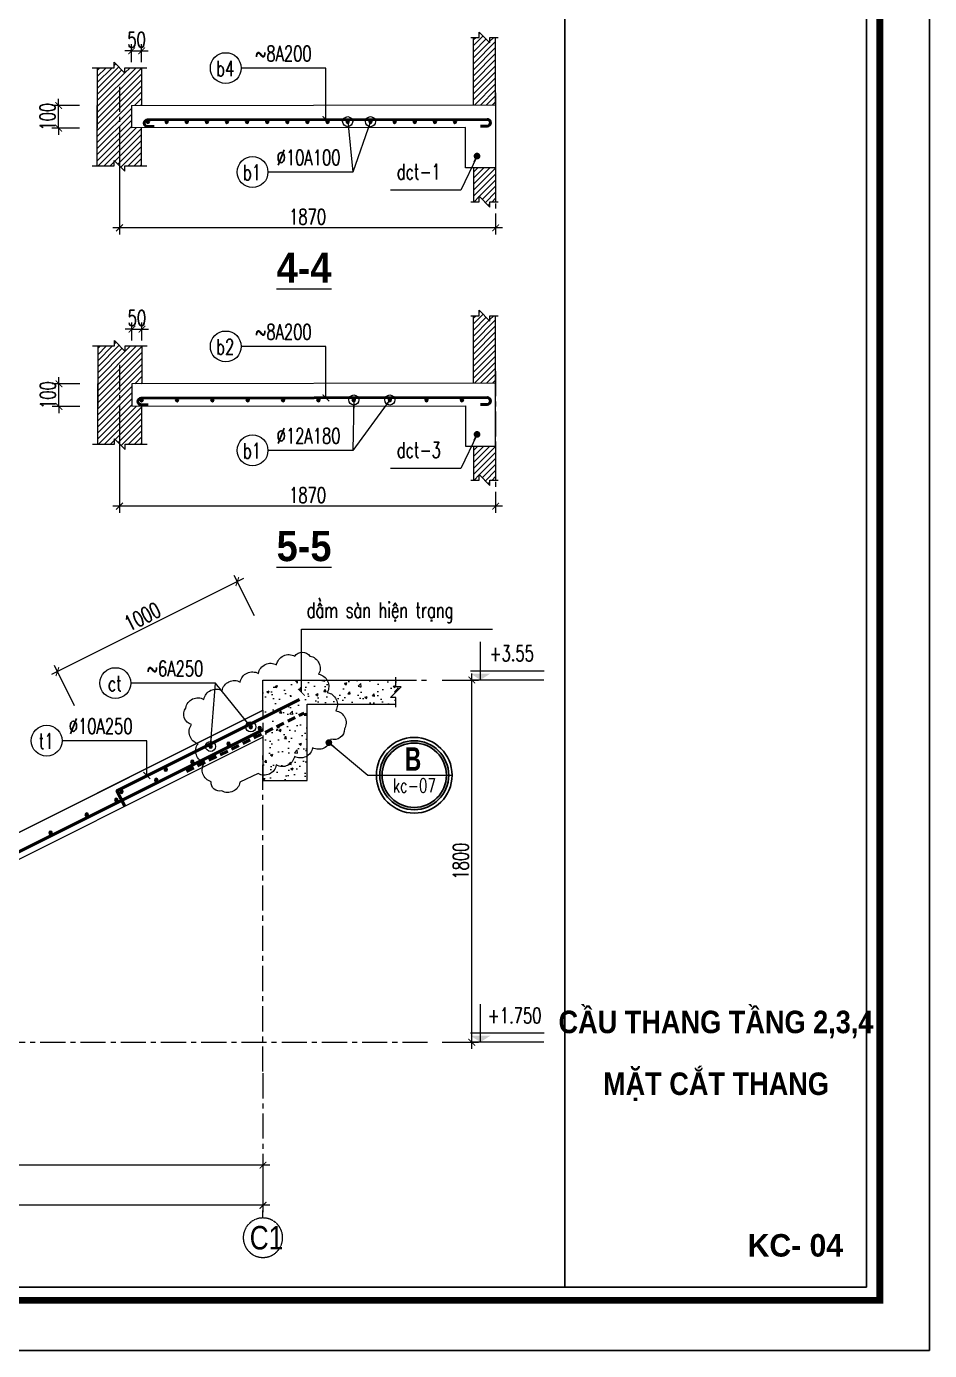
# Model space of a CAD drawing. Header units: millimetres. Extents: x 61738 to 439738, y 60858 to 151243.
# Drawn here: x 216271 to 229738, y 84100 to 103842 of the extents above; entities that cross this region are included whole.
import ezdxf
from ezdxf.enums import TextEntityAlignment as Align

# ---------------------------------------------------------------- set-up
doc = ezdxf.new("R2010")
doc.units = ezdxf.units.MM
doc.linetypes.add('CENTER', pattern=[2, 1.25, -0.25, 0.25, -0.25])
doc.linetypes.add('HIDDEN', pattern=[0.375, 0.25, -0.125])
for name, color, linetype, lineweight in [('1-THEP1', 1, 'Continuous', 50), ('10-TEXT', 4, 'Continuous', 15), ('2-THEP2', 6, 'Continuous', 50), ('3-THAY', 7, 'Continuous', 18), ('5-DUT', 2, 'HIDDEN', 15), ('6-TRUC', 8, 'CENTER', 9), ('7-HATCH', 8, 'Continuous', 13), ('8-DIM', 8, 'Continuous', 15), ('9-SO HIEU', 8, 'Continuous', 15), ('TEXT', 7, 'Continuous', 25)]:
    doc.layers.add(name, color=color, linetype=linetype, lineweight=lineweight)
for name, color, linetype in [('DIM', 3, 'Continuous'), ('Khungbo', 32, 'Continuous'), ('KICHTHUOC', 8, 'Continuous'), ('MANH', 8, 'Continuous'), ('TEXT-Ghi chu', 7, 'Continuous')]:
    doc.layers.add(name, color=color, linetype=linetype)
doc.styles.add('A3 - Text 2.3', font='Vnsimli.shx', dxfattribs={"width": 0.7, "height": 230})
doc.styles.add('A3 - Text 3.5', font='VnArialH.TTF', dxfattribs={"width": 0.8, "height": 350})
doc.styles.add('A3 - Text 4.5', font='VnArialH-Bold.TTF', dxfattribs={"width": 0.9, "height": 450})
doc.styles.add('A3-Text 2.3', font='vnsimli.shx', dxfattribs={"width": 0.7, "height": 230, "bigfont": 'vn.shx'})
doc.styles.add('FONT 2', font='UTM Neo Sans IntelBold.ttf')
doc.styles.add('S1', font='vnsimli.shx', dxfattribs={"width": 0.75})
doc.styles.add('T3', font='VnArialH-Bold.TTF', dxfattribs={"width": 0.9})
doc.dimstyles.new('A3-1-100x3', dxfattribs={"dimtxt": 230, "dimasz": 120, "dimexe": 100, "dimexo": 0, "dimgap": 50, "dimtad": 1, "dimdec": 0, "dimlfac": 0.333333, "dimdsep": 49, "dimtxsty": 'A3-Text 2.3', "dimblk": 'ARCHTICK', "dimcen": 10, "dimdle": 100, "dimclrd": 8, "dimclre": 8, "dimclrt": 2, "dimadec": 0, "dimazin": 2, "dimtfac": 1, "dimtdec": 0, "dimtix": 1, "dimtmove": 1, "dimatfit": 3, "dimldrblk": 'DOT', "dimfxl": 1, "dimtolj": 1, "dimtzin": 0, "dimlwd": -1, "dimlwe": -1, "dimarcsym": 0})
pattern_1 = [(45, (150, 3080), (-44.90128, 44.90128), [])]
pattern_2 = [(45, (150, -1070), (-44.90128, 44.90128), [])]

# ---------------------------------------------------------------- blocks, each defined once
blk = doc.blocks.new('CDS12')
at = {"layer": 'Defpoints'}
blk.add_lwpolyline([(91835, 363353), (49835, 363353), (49835, 393053), (91835, 393053)], close=True, dxfattribs=at)
at = {"layer": 'Khungbo', "color": 1, "const_width": 100}
blk.add_lwpolyline([(91094, 364100), (50996, 364100), (50996, 392312), (91094, 392312)], close=True, dxfattribs=at)
at = {"layer": 'Khungbo', "color": 1}
for points in [[(90894, 364300), (51196, 364300), (51196, 392112), (90894, 392112)], [(90894, 392112), (90894, 364300), (86394, 364300), (86394, 392112)]]:
    blk.add_lwpolyline(points, close=True, dxfattribs=at)
blk = doc.blocks.new('DK THEP')
at = {"layer": '7-HATCH'}
h = blk.add_hatch(color=1, dxfattribs=at)
edge = h.paths.add_edge_path()
edge.add_arc((0, 0), 36.1, 0, 360)
at = {"layer": '7-HATCH', "color": 0}
blk.add_circle((0, 0), 36.1, dxfattribs=at)
blk = doc.blocks.new('_ArchTick')
at = {"color": 0, "linetype": 'ByBlock', "const_width": 0.15}
blk.add_lwpolyline([(-0.5, -0.5), (0.5, 0.5)], dxfattribs=at)
blk = doc.blocks.new('*D715')
at = {"layer": '8-DIM', "color": 8, "linetype": 'ByBlock', "ltscale": 300, "transparency": 16777216}
blk.add_line((219505, 95610), (216642, 94178), dxfattribs=at)
at = {"layer": '8-DIM', "color": 8, "ltscale": 300, "transparency": 16777216}
for p, q in [((219670, 95056), (219370, 95654)), ((216986, 93714), (216687, 94313))]:
    blk.add_line(p, q, dxfattribs=at)
at = {"layer": 'Defpoints', "color": 0, "ltscale": 300, "transparency": 16777216}
for p in [(219670, 95056), (216732, 94223), (216986, 93714)]:
    blk.add_point(p, dxfattribs=at)
at = {"layer": '8-DIM', "color": 8, "ltscale": 300, "transparency": 16777216, "xscale": 100, "yscale": 100, "zscale": 100}
for p, rotation in [((219415, 95565), 26.56505117705504), ((216732, 94223), 206.565051177055)]:
    blk.add_blockref('_ArchTick', p, dxfattribs=dict(at, rotation=rotation))
at = {"layer": '8-DIM', "color": 2, "ltscale": 300, "transparency": 16777216, "insert": (218000, 95042), "char_height": 230, "attachment_point": 5, "rotation": 26.5651, "style": 'A3-Text 2.3'}
blk.add_mtext('\\A1;1000', dxfattribs=at)
blk = doc.blocks.new('Truc X')
at = {"layer": '6-TRUC', "color": 2}
blk.add_line((0, 0), (0, 150), dxfattribs=at)
blk.add_circle((0, -400), 400, dxfattribs=at)
at = {"layer": '6-TRUC', "color": 2, "style": 'A3 - Text 3.5', "width": 0.8}
blk.add_attdef('1', text='', height=500, dxfattribs=at).set_placement((-13, -400), align=Align.MIDDLE_CENTER)
blk = doc.blocks.new('*D717')
at = {"layer": '8-DIM', "color": 8, "ltscale": 300, "transparency": 16777216}
for p, q in [((209568, 87023), (209568, 86765)), ((219798, 87023), (219798, 86765))]:
    blk.add_line(p, q, dxfattribs=at)
at = {"layer": '8-DIM', "color": 8, "linetype": 'ByBlock', "ltscale": 300, "transparency": 16777216}
blk.add_line((219898, 86865), (209468, 86865), dxfattribs=at)
at = {"layer": 'Defpoints', "color": 0, "ltscale": 300, "transparency": 16777216}
for p in [(209568, 87023), (219798, 87023), (209568, 86865)]:
    blk.add_point(p, dxfattribs=at)
at = {"layer": '8-DIM', "color": 8, "ltscale": 300, "transparency": 16777216, "xscale": 100, "yscale": 100, "zscale": 100, "rotation": 180}
blk.add_blockref('_ArchTick', (209568, 86865), dxfattribs=at)
at = {"layer": '8-DIM', "color": 8, "ltscale": 300, "transparency": 16777216, "xscale": 100, "yscale": 100, "zscale": 100}
blk.add_blockref('_ArchTick', (219798, 86865), dxfattribs=at)
at = {"layer": '8-DIM', "color": 2, "ltscale": 300, "transparency": 16777216, "insert": (214683, 87030), "char_height": 230, "attachment_point": 5, "style": 'A3-Text 2.3'}
blk.add_mtext('\\A1;3410', dxfattribs=at)
blk = doc.blocks.new('*D719')
at = {"layer": '8-DIM', "color": 8, "ltscale": 300, "transparency": 16777216}
for p, q in [((202638, 87428), (202638, 86165)), ((219798, 87023), (219798, 86165))]:
    blk.add_line(p, q, dxfattribs=at)
at = {"layer": '8-DIM', "color": 8, "linetype": 'ByBlock', "ltscale": 300, "transparency": 16777216}
blk.add_line((219898, 86265), (202538, 86265), dxfattribs=at)
at = {"layer": 'Defpoints', "color": 0, "ltscale": 300, "transparency": 16777216}
for p in [(202638, 87428), (219798, 87023), (202638, 86265)]:
    blk.add_point(p, dxfattribs=at)
at = {"layer": '8-DIM', "color": 8, "ltscale": 300, "transparency": 16777216, "xscale": 100, "yscale": 100, "zscale": 100, "rotation": 180}
blk.add_blockref('_ArchTick', (202638, 86265), dxfattribs=at)
at = {"layer": '8-DIM', "color": 8, "ltscale": 300, "transparency": 16777216, "xscale": 100, "yscale": 100, "zscale": 100}
blk.add_blockref('_ArchTick', (219798, 86265), dxfattribs=at)
at = {"layer": '8-DIM', "color": 2, "ltscale": 300, "transparency": 16777216, "insert": (211218, 86430), "char_height": 230, "attachment_point": 5, "style": 'A3-Text 2.3'}
blk.add_mtext('\\A1;5720', dxfattribs=at)
blk = doc.blocks.new('*D720')
at = {"layer": '8-DIM', "color": 8, "linetype": 'ByBlock', "ltscale": 300, "transparency": 16777216}
blk.add_line((222912, 88597), (222912, 94197), dxfattribs=at)
at = {"layer": '8-DIM', "color": 8, "ltscale": 300, "transparency": 16777216}
for p, q in [((222472, 94097), (223012, 94097)), ((222472, 88697), (223012, 88697))]:
    blk.add_line(p, q, dxfattribs=at)
at = {"layer": 'Defpoints', "color": 0, "ltscale": 300, "transparency": 16777216}
for p in [(222472, 94097), (222912, 94097), (222472, 88697)]:
    blk.add_point(p, dxfattribs=at)
at = {"layer": '8-DIM', "color": 8, "ltscale": 300, "transparency": 16777216, "xscale": 100, "yscale": 100, "zscale": 100}
for p, rotation in [((222912, 94097), 90), ((222912, 88697), 270)]:
    blk.add_blockref('_ArchTick', p, dxfattribs=dict(at, rotation=rotation))
at = {"layer": '8-DIM', "color": 2, "ltscale": 300, "transparency": 16777216, "insert": (222747, 91397), "char_height": 230, "attachment_point": 5, "rotation": 90, "style": 'A3-Text 2.3'}
blk.add_mtext('\\A1;1800', dxfattribs=at)
blk = doc.blocks.new('*U61')
at = {"layer": '10-TEXT'}
for p, q in [((17615, 449767), (17615, 450310)), ((16706, 449893), (17756, 449893)), ((16710, 449766), (17757, 449766))]:
    blk.add_line(p, q, dxfattribs=at)
at = {"layer": '10-TEXT', "color": 1}
blk.add_solid([(17756, 449858), (17615, 449767), (17473, 449858)], dxfattribs=at)
blk = doc.blocks.new('_Dot')
at = {"color": 0, "linetype": 'ByBlock', "lineweight": -2}
blk.add_line((-0.5, 0), (-1, 0), dxfattribs=at)
at = {"color": 0, "linetype": 'ByBlock', "const_width": 0.5}
blk.add_lwpolyline([(-0.25, 0, 1), (0.25, 0, 1)], format="xyb", close=True, dxfattribs=at)
blk = doc.blocks.new('*D820')
at = {"layer": '8-DIM', "color": 8, "ltscale": 300, "transparency": 16777216}
for p, q in [((217658, 102058), (217658, 100740)), ((223268, 100998), (223268, 100740))]:
    blk.add_line(p, q, dxfattribs=at)
at = {"layer": '8-DIM', "color": 8, "linetype": 'ByBlock', "ltscale": 300, "transparency": 16777216}
blk.add_line((223368, 100840), (217558, 100840), dxfattribs=at)
at = {"layer": 'Defpoints', "color": 0, "ltscale": 300, "transparency": 16777216}
for p in [(217658, 102058), (223268, 100998), (217658, 100840)]:
    blk.add_point(p, dxfattribs=at)
at = {"layer": '8-DIM', "color": 8, "ltscale": 300, "transparency": 16777216, "xscale": 100, "yscale": 100, "zscale": 100, "rotation": 180}
blk.add_blockref('_ArchTick', (217658, 100840), dxfattribs=at)
at = {"layer": '8-DIM', "color": 8, "ltscale": 300, "transparency": 16777216, "xscale": 100, "yscale": 100, "zscale": 100}
blk.add_blockref('_ArchTick', (223268, 100840), dxfattribs=at)
at = {"layer": '8-DIM', "color": 2, "ltscale": 300, "transparency": 16777216, "insert": (220463, 101005), "char_height": 230, "attachment_point": 5, "style": 'A3-Text 2.3'}
blk.add_mtext('\\A1;1870', dxfattribs=at)
blk = doc.blocks.new('*D821')
at = {"layer": '8-DIM', "color": 8, "ltscale": 500, "transparency": 16777216}
for p, q in [((217060, 102664), (216650, 102664)), ((217060, 102328), (216650, 102328))]:
    blk.add_line(p, q, dxfattribs=at)
at = {"layer": '8-DIM', "color": 8, "linetype": 'ByBlock', "ltscale": 500, "transparency": 16777216}
for p, q in [((216750, 102664), (216750, 102764)), ((216750, 102328), (216750, 102664)), ((216750, 102328), (216750, 102228))]:
    blk.add_line(p, q, dxfattribs=at)
at = {"layer": 'Defpoints', "color": 0, "ltscale": 500, "transparency": 16777216}
for p in [(216750, 102664), (217060, 102664), (217060, 102328)]:
    blk.add_point(p, dxfattribs=at)
at = {"layer": '8-DIM', "color": 8, "ltscale": 500, "transparency": 16777216, "xscale": 100, "yscale": 100, "zscale": 100}
for p, rotation in [((216750, 102664), 270), ((216750, 102328), 90)]:
    blk.add_blockref('_ArchTick', p, dxfattribs=dict(at, rotation=rotation))
at = {"layer": '8-DIM', "color": 2, "ltscale": 500, "transparency": 16777216, "insert": (216585, 102496), "char_height": 230, "attachment_point": 5, "rotation": 90, "style": 'A3-Text 2.3'}
blk.add_mtext('\\A1;100', dxfattribs=at)
blk = doc.blocks.new('*D822')
at = {"layer": '8-DIM', "color": 8, "ltscale": 300, "transparency": 16777216}
for p, q in [((217658, 97908), (217658, 96590)), ((223268, 96848), (223268, 96590))]:
    blk.add_line(p, q, dxfattribs=at)
at = {"layer": '8-DIM', "color": 8, "linetype": 'ByBlock', "ltscale": 300, "transparency": 16777216}
blk.add_line((223368, 96690), (217558, 96690), dxfattribs=at)
at = {"layer": 'Defpoints', "color": 0, "ltscale": 300, "transparency": 16777216}
for p in [(217658, 97908), (223268, 96848), (217658, 96690)]:
    blk.add_point(p, dxfattribs=at)
at = {"layer": '8-DIM', "color": 8, "ltscale": 300, "transparency": 16777216, "xscale": 100, "yscale": 100, "zscale": 100, "rotation": 180}
blk.add_blockref('_ArchTick', (217658, 96690), dxfattribs=at)
at = {"layer": '8-DIM', "color": 8, "ltscale": 300, "transparency": 16777216, "xscale": 100, "yscale": 100, "zscale": 100}
blk.add_blockref('_ArchTick', (223268, 96690), dxfattribs=at)
at = {"layer": '8-DIM', "color": 2, "ltscale": 300, "transparency": 16777216, "insert": (220463, 96855), "char_height": 230, "attachment_point": 5, "style": 'A3-Text 2.3'}
blk.add_mtext('\\A1;1870', dxfattribs=at)
blk = doc.blocks.new('*D945')
at = {"layer": '8-DIM', "color": 8, "linetype": 'ByBlock', "ltscale": 500, "transparency": 16777216}
for p, q in [((217839, 103480), (217739, 103480)), ((217839, 103480), (217988, 103480)), ((217988, 103480), (218088, 103480))]:
    blk.add_line(p, q, dxfattribs=at)
at = {"layer": '8-DIM', "color": 8, "ltscale": 500, "transparency": 16777216}
for p, q in [((217839, 103310), (217839, 103580)), ((217988, 103310), (217988, 103580))]:
    blk.add_line(p, q, dxfattribs=at)
at = {"layer": 'Defpoints', "color": 0, "ltscale": 500, "transparency": 16777216}
for p in [(217988, 103480), (217839, 103310), (217988, 103310)]:
    blk.add_point(p, dxfattribs=at)
at = {"layer": '8-DIM', "color": 8, "ltscale": 500, "transparency": 16777216, "xscale": 100, "yscale": 100, "zscale": 100}
blk.add_blockref('_ArchTick', (217839, 103480), dxfattribs=at)
at = {"layer": '8-DIM', "color": 8, "ltscale": 500, "transparency": 16777216, "xscale": 100, "yscale": 100, "zscale": 100, "rotation": 180}
blk.add_blockref('_ArchTick', (217988, 103480), dxfattribs=at)
at = {"layer": '8-DIM', "color": 2, "ltscale": 500, "transparency": 16777216, "insert": (217913, 103645), "char_height": 230, "attachment_point": 5, "style": 'A3-Text 2.3'}
blk.add_mtext('\\A1;50', dxfattribs=at)
blk = doc.blocks.new('*D947')
at = {"layer": '8-DIM', "color": 8, "linetype": 'ByBlock', "ltscale": 500, "transparency": 16777216}
for p, q in [((216755, 98514), (216755, 98614)), ((216755, 98178), (216755, 98514)), ((216755, 98178), (216755, 98078))]:
    blk.add_line(p, q, dxfattribs=at)
at = {"layer": '8-DIM', "color": 8, "ltscale": 500, "transparency": 16777216}
for p, q in [((217065, 98514), (216655, 98514)), ((217065, 98178), (216655, 98178))]:
    blk.add_line(p, q, dxfattribs=at)
at = {"layer": 'Defpoints', "color": 0, "ltscale": 500, "transparency": 16777216}
for p in [(216755, 98514), (217065, 98514), (217065, 98178)]:
    blk.add_point(p, dxfattribs=at)
at = {"layer": '8-DIM', "color": 8, "ltscale": 500, "transparency": 16777216, "xscale": 100, "yscale": 100, "zscale": 100}
for p, rotation in [((216755, 98514), 270), ((216755, 98178), 90)]:
    blk.add_blockref('_ArchTick', p, dxfattribs=dict(at, rotation=rotation))
at = {"layer": '8-DIM', "color": 2, "ltscale": 500, "transparency": 16777216, "insert": (216590, 98346), "char_height": 230, "attachment_point": 5, "rotation": 90, "style": 'A3-Text 2.3'}
blk.add_mtext('\\A1;100', dxfattribs=at)
blk = doc.blocks.new('*D946')
at = {"layer": '8-DIM', "color": 8, "linetype": 'ByBlock', "ltscale": 500, "transparency": 16777216}
for p, q in [((217844, 99330), (217744, 99330)), ((217844, 99330), (217993, 99330)), ((217993, 99330), (218093, 99330))]:
    blk.add_line(p, q, dxfattribs=at)
at = {"layer": '8-DIM', "color": 8, "ltscale": 500, "transparency": 16777216}
for p, q in [((217844, 99160), (217844, 99430)), ((217993, 99160), (217993, 99430))]:
    blk.add_line(p, q, dxfattribs=at)
at = {"layer": 'Defpoints', "color": 0, "ltscale": 500, "transparency": 16777216}
for p in [(217993, 99330), (217844, 99160), (217993, 99160)]:
    blk.add_point(p, dxfattribs=at)
at = {"layer": '8-DIM', "color": 8, "ltscale": 500, "transparency": 16777216, "xscale": 100, "yscale": 100, "zscale": 100}
blk.add_blockref('_ArchTick', (217844, 99330), dxfattribs=at)
at = {"layer": '8-DIM', "color": 8, "ltscale": 500, "transparency": 16777216, "xscale": 100, "yscale": 100, "zscale": 100, "rotation": 180}
blk.add_blockref('_ArchTick', (217993, 99330), dxfattribs=at)
at = {"layer": '8-DIM', "color": 2, "ltscale": 500, "transparency": 16777216, "insert": (217918, 99495), "char_height": 230, "attachment_point": 5, "style": 'A3-Text 2.3'}
blk.add_mtext('\\A1;50', dxfattribs=at)

msp = doc.modelspace()

# ---------------------------------------------------------------- hatches: boundary and pattern name
at = {"layer": '7-HATCH', "ltscale": 400}
h = msp.add_hatch(dxfattribs=at)
h.set_pattern_fill('ANSI31', color=256, scale=20)
h.set_pattern_definition(pattern_1)
h.paths.add_polyline_path([(223267.5, 103680), (223182.5, 103680), (223182.5, 103600), (223022.5, 103760), (223022.5, 103680), (222937.5, 103680), (222937.5, 102671.3), (223267.5, 102671.8)])
h = msp.add_hatch(dxfattribs=at)
h.set_pattern_fill('ANSI31', color=256, scale=20)
h.paths.add_polyline_path([(217987.5, 102664.3), (217987.5, 103228.1), (217737.5, 103228.1), (217737.5, 103148.1), (217577.5, 103308.1), (217577.5, 103228.1), (217327.5, 103228.1), (217327.5, 102328.1), (217327.5, 101764.1), (217577.5, 101764.1), (217577.5, 101844.1), (217737.5, 101684.1), (217737.5, 101764.1), (217987.5, 101764.1), (217987.5, 102329.1), (217838.5, 102329), (217838.5, 102664.1)])
h = msp.add_hatch(dxfattribs=at)
h.set_pattern_fill('ANSI31', color=256, scale=20)
h.set_pattern_definition(pattern_1)
h.paths.add_polyline_path([(223267.5, 101735.8), (222937.5, 101735.8), (222937.5, 101230), (223022.5, 101230), (223022.5, 101310), (223182.5, 101150), (223182.5, 101230), (223267.5, 101230)])
h = msp.add_hatch(dxfattribs=at)
h.set_pattern_fill('ANSI31', color=256, scale=20)
h.set_pattern_definition(pattern_2)
h.paths.add_polyline_path([(223267.5, 99530), (223182.5, 99530), (223182.5, 99450), (223022.5, 99610), (223022.5, 99530), (222937.5, 99530), (222937.5, 98521.4), (223267.5, 98521.8)])
h = msp.add_hatch(dxfattribs=at)
h.set_pattern_fill('ANSI31', color=256, scale=20)
h.set_pattern_definition([(45, (5.375, -4149.99), (-44.90128, 44.90128), [])])
h.paths.add_polyline_path([(217992.9, 98514.3), (217992.9, 99078.1), (217742.9, 99078.1), (217742.9, 98998.1), (217582.9, 99158.1), (217582.9, 99078.1), (217332.9, 99078.1), (217332.9, 98178.1), (217332.9, 97614.1), (217582.9, 97614.1), (217582.9, 97694.1), (217742.9, 97534.1), (217742.9, 97614.1), (217992.9, 97614.1), (217992.9, 98179.2), (217843.9, 98179), (217843.9, 98514.1)])
h = msp.add_hatch(dxfattribs=at)
h.set_pattern_fill('ANSI31', color=256, scale=20)
h.set_pattern_definition(pattern_2)
h.paths.add_polyline_path([(223267.5, 97585.8), (222937.5, 97585.8), (222937.5, 97080), (223022.5, 97080), (223022.5, 97160), (223182.5, 97000), (223182.5, 97080), (223267.5, 97080)])
at = {"layer": '7-HATCH', "ltscale": 500}
h = msp.add_hatch(dxfattribs=at)
h.set_pattern_fill('AR-CONC', color=256, scale=2)
h.set_pattern_definition([(50, (-116968.48, 35495.92), (364.36934, -31.87817), [38.1, -419.1]), (355, (-116968.5, 35495.92), (-70.48684, 382.1137), [30.48, -335.28117]), (100.45144, (-116938.12, 35493.27), (293.8825, 350.2355), [32.38, -356.1805]), (46.1842, (-116968.5, 35597.52), (542.1581, -84.08466), [57.15, -628.65]), (96.63556, (-116923.3, 35590.5), (474.8083, 494.85225), [48.57005, -534.2712]), (351.18415, (-116968.5, 35597.5), (474.8083, 494.85225), [45.7199, -502.9195]), (21, (-116917.68, 35572.12), (303.22878, -204.5304), [38.1, -419.1]), (326, (-116917.7, 35572.12), (123.60406, 368.37593), [30.48, -335.28]), (71.45144, (-116892.4, 35555.08), (426.83284, 163.84554), [32.38, -356.17988]), (37.5, (-116968.48, 35495.92), (6.177207, 169.11008), [0, -331.216, 0, -340.36, 0, -336.55]), (7.5, (-116968.48, 35495.92), (133.639325, 200.36115), [0, -194.056, 0, -323.596, 0, -128.27]), (327.5, (-117081.77, 35495.92), (271.18119, -11.45749), [0, -127, 0, -396.24, 0, -525.78]), (317.5, (-117132.57, 35495.92), (296.25836, 50.85298), [0, -165.1, 0, -263.144, 0, -373.38])])
h.paths.add_polyline_path([(219795.1, 94097.2), (219795.1, 93646), (219795.1, 92597.2), (220455.1, 92597.2), (220455.1, 93737.2), (221780.6, 93737.2), (221780.6, 93837.2), (221700.6, 93837.2), (221860.6, 93997.2), (221780.6, 93997.2), (221780.6, 94097.2)])
at = {"layer": '7-HATCH'}
h = msp.add_hatch(color=256, dxfattribs=at)
edge = h.paths.add_edge_path(flags=17)
edge.add_arc((222053.1, 92677.6), 479.5, 0, 360)
edge = h.paths.add_edge_path()
edge.add_arc((222053.1, 92677.6), 514.7, 0, 360)

# ---------------------------------------------------------------- linework, layer by layer
at = {"layer": '1-THEP1', "ltscale": 500}
msp.add_line((219795.1, 93355.4), (209538.8, 88227.2), dxfattribs=at)
at = {"layer": '1-THEP1', "ltscale": 300}
for points in [[(218176, 102349.9), (218076, 102349.6, -1), (218075.7, 102449.6), (223140, 102457.8, -1), (223140.3, 102357.8), (223040.3, 102357.4)], [(218083.5, 98199.9), (217983.5, 98199.6, -1), (217983.2, 98299.6), (223140, 98307.8, -1), (223140.3, 98207.8), (223040.3, 98207.4)]]:
    msp.add_lwpolyline(points, format="xyb", dxfattribs=at)
at = {"layer": '1-THEP1', "linetype": 'HIDDEN', "ltscale": 500}
msp.add_lwpolyline([(218655.6, 92733.3), (220411, 93605.3)], dxfattribs=at)
at = {"layer": '2-THEP2', "ltscale": 300}
msp.add_lwpolyline([(220344.2, 93807), (217620.1, 92446.7), (217736.4, 92214.2)], dxfattribs=at)
at = {"layer": '3-THAY', "ltscale": 500}
for p, q in [((217327.5, 103228.1), (217327.5, 102328.1)), ((217327.5, 101764.1), (217327.5, 102664.1)), ((217332.9, 99078.1), (217332.9, 98178.1)), ((217332.9, 97614.1), (217332.9, 98514.1)), ((209897.5, 88697.2), (219782.3, 93639.6))]:
    msp.add_line(p, q, dxfattribs=at)
at = {"layer": '3-THAY', "ltscale": 400}
for points in [[(222937.5, 102671.8), (222937.5, 103680)], [(223267.5, 102671.8), (223267.5, 103680)], [(217987.5, 103228.1), (217987.5, 102664.1)], [(217838.5, 102664.1), (223267.5, 102671.8), (223267.5, 102335.8), (223267.5, 101735.8), (222817.5, 101735.8), (222816.7, 102335.2), (217838.5, 102329)], [(217838.5, 102665), (217838.5, 102329)], [(217987.5, 101764.1), (217987.5, 102328.1)], [(222937.5, 101735.8), (222937.5, 101230)], [(223267.5, 101735.8), (223267.5, 101230)], [(222937.5, 98521.8), (222937.5, 99530)], [(223267.5, 98521.8), (223267.5, 99530)], [(217992.9, 99078.1), (217992.9, 98514.1)], [(217843.9, 98515), (217843.9, 98178.8), (222816.7, 98185.2), (222817.5, 97585.8), (223267.5, 97585.8), (223267.5, 98185.8), (223267.5, 98521.8), (217843.9, 98514.8)], [(217992.9, 97614.1), (217992.9, 98178.1)], [(222937.5, 97585.8), (222937.5, 97080)], [(223267.5, 97585.8), (223267.5, 97080)]]:
    msp.add_lwpolyline(points, dxfattribs=at)
at = {"layer": '3-THAY', "ltscale": 300}
for points in [[(209897.5, 88697.2), (219795.1, 93646), (219795.1, 94097.2), (221780.6, 94097.2)], [(202967.5, 87797.2), (202967.5, 88361.2), (209237.5, 88361.2), (209237.5, 87797.2), (209897.5, 87797.2), (209897.5, 88294.7), (219795.1, 93243.5), (219795.1, 92597.2), (220455.1, 92597.2), (220455.1, 93737.2), (221780.6, 93737.2)]]:
    msp.add_lwpolyline(points, dxfattribs=at)
at = {"layer": '5-DUT', "ltscale": 500}
msp.add_lwpolyline([(219795.1, 93646), (219795.1, 93243.5)], dxfattribs=at)
at = {"layer": '6-TRUC', "ltscale": 300}
for points in [[(217657.5, 102944.9), (217657.5, 101459.5)], [(223267.5, 102853), (223267.5, 100821.3)], [(217657.5, 98794.9), (217657.5, 97309.5)], [(223267.5, 98703), (223267.5, 96671.3)], [(219911.5, 94097.2), (222261.5, 94097.2)], [(219795.1, 88259.2), (219795.1, 92969.7)], [(202076.8, 88697.2), (222261.5, 88697.2)], [(219797.5, 88234), (219797.5, 86186.3)]]:
    msp.add_lwpolyline(points, dxfattribs=at)
at = {"layer": '7-HATCH', "ltscale": 400}
for points in [[(222897.9, 103680), (223022.5, 103680), (223022.5, 103760), (223182.5, 103600), (223182.5, 103680), (223307.1, 103680)], [(217248.3, 103228.1), (217577.5, 103228.1), (217577.5, 103308.1), (217737.5, 103148.1), (217737.5, 103228.1), (218066.7, 103228.1)], [(217248.3, 101764.1), (217577.5, 101764.1), (217577.5, 101844.1), (217737.5, 101684.1), (217737.5, 101764.1), (218066.7, 101764.1)], [(222897.9, 101230), (223022.5, 101230), (223022.5, 101310), (223182.5, 101150), (223182.5, 101230), (223307.1, 101230)], [(222897.9, 99530), (223022.5, 99530), (223022.5, 99610), (223182.5, 99450), (223182.5, 99530), (223307.1, 99530)], [(217253.7, 99078.1), (217582.9, 99078.1), (217582.9, 99158.1), (217742.9, 98998.1), (217742.9, 99078.1), (218072.1, 99078.1)], [(217253.7, 97614.1), (217582.9, 97614.1), (217582.9, 97694.1), (217742.9, 97534.1), (217742.9, 97614.1), (218072.1, 97614.1)], [(222897.9, 97080), (223022.5, 97080), (223022.5, 97160), (223182.5, 97000), (223182.5, 97080), (223307.1, 97080)]]:
    msp.add_lwpolyline(points, dxfattribs=at)
at = {"layer": '7-HATCH', "ltscale": 300}
msp.add_lwpolyline([(221780.6, 93694), (221780.6, 93837.2), (221700.6, 93837.2), (221860.6, 93997.2), (221780.6, 93997.2), (221780.6, 94140.4)], dxfattribs=at)
at = {"layer": '9-SO HIEU', "ltscale": 500}
msp.add_lwpolyline([(218646.8, 93680.3, -0.5205671), (218917.8, 93809, -0.5205671), (219188.8, 93937.8, -0.5205671), (219459.8, 94066.5, -0.5205671), (219730.7, 94195.3, -0.5205671), (220001.7, 94324, -0.5205671), (220272.7, 94452.8, -0.5205671), (220498.1, 94453.5, -0.5205671), (220626.8, 94182.5, -0.5205671), (220755.6, 93911.6, -0.5205671), (220884.3, 93640.6, -0.5205671), (221013.1, 93369.6, -0.5205671), (220809.4, 93216.9, -0.5205671), (220538.4, 93088.2, -0.5205671), (220267.4, 92959.4, -0.5205671), (219996.5, 92830.7, -0.5205671), (219725.5, 92701.9), (219454.5, 92573.2, -0.5205671), (219183.5, 92444.4, -0.5205671), (219024.1, 92580.8, -0.5205671), (218926.8, 92864.6, -0.5205671), (218829.4, 93148.3, -0.5205671), (218732, 93432.1, -0.5205671), (218646.8, 93680.3, -0.5205671)], format="xyb", dxfattribs=at)
at = {"layer": '9-SO HIEU'}
for centre in [(219242.9, 103221.7), (219642.4, 101671.6), (219242.9, 99071.7), (219642.4, 97521.6), (217596.8, 94051.6), (216572.3, 93192.6)]:
    msp.add_circle(centre, 230, dxfattribs=at)
at = {"layer": 'DIM'}
for radius in [514.7, 479.5]:
    msp.add_circle((222053.1, 92677.6), radius, dxfattribs=at)
at = {"layer": 'MANH'}
msp.add_circle((222053.1, 92677.6), 564.6, dxfattribs=at)

# ---------------------------------------------------------------- block references
at = {"layer": 'KICHTHUOC'}
msp.add_blockref('CDS12', (137903.3, -279252.9), dxfattribs=at)
at = {"layer": 'KICHTHUOC', "xscale": -1.045454545455868, "yscale": 1.045454545455868, "zscale": 1.045454545455868}
for p in [(241456.3, -376112.4), (241456.3, -381512.4)]:
    msp.add_blockref('*U61', p, dxfattribs=at)
at = {"layer": 'KICHTHUOC'}
ref = msp.add_blockref('Truc X', (219797.5, 86076), dxfattribs=dict(at, xscale=-0.7349999999569263, yscale=0.7349999999496504, zscale=0.7349999999496504))
ref.add_attrib('1', 'c1', dxfattribs={"layer": 'TEXT', "color": 2, "height": 350, "style": 'A3 - Text 3.5', "width": 0.8}).set_placement((219849.8, 85782), align=Align.MIDDLE_CENTER)
at = {"layer": 'TEXT-Ghi chu', "yscale": 0.747242496011313, "zscale": 0.747242496011313}
for p, xscale, rotation in [((218081.3, 102423.1), -0.7472424960142234, 180), ((218361.3, 102423.1), -0.7472424960142234, 180), ((218661.3, 102423.1), -0.7472424960142234, 180), ((218961.3, 102423.1), -0.7472424960142234, 180), ((219261.3, 102423.1), -0.7472424960142234, 180), ((219561.3, 102423.1), -0.7472424960142234, 180), ((219861.3, 102423.1), -0.7472424960142234, 180), ((220161.3, 102423.1), -0.7472424960142234, 180), ((220461.3, 102423.1), -0.7472424960142234, 180), ((220761.3, 102423.1), -0.7472424960142234, 180), ((221061.3, 102423.1), -0.7472424960142234, 180), ((221401.3, 102423.1), -0.7472424960142234, 180), ((221761.3, 102423.1), -0.7472424960142234, 180), ((222061.3, 102423.1), -0.7472424960142234, 180), ((222361.3, 102423.1), -0.7472424960142234, 180), ((222661.3, 102423.1), -0.7472424960142234, 180), ((217988.6, 98273.1), -0.7472424960142234, 180), ((218515.9, 98273.1), -0.7472424960142234, 180), ((219043.1, 98273.1), -0.7472424960142234, 180), ((219570.4, 98273.1), -0.7472424960142234, 180), ((220097.7, 98273.1), -0.7472424960142234, 180), ((220625, 98273.1), -0.7472424960142234, 180), ((221152.2, 98273.1), -0.7472424960142234, 180), ((221689.5, 98273.1), -0.7472424960142234, 180), ((222236.8, 98273.1), -0.7472424960142234, 180), ((222764, 98273.1), -0.7472424960142234, 180), ((219616, 93399), -0.7472424960072996, 235.1755108434853), ((219749.1, 93378.3), -0.7472424960072996, 235.1755108434853), ((219017.1, 93107.4), -0.7472424960072996, 235.1755108434853), ((219283.9, 93145.6), -0.7472424960072996, 235.1755108434853), ((218348.1, 92765), -0.7472424960072996, 235.1755108434853), ((218745.1, 92876.2), -0.7472424960072996, 235.1755108434853), ((218206.2, 92606.8), -0.7472424960072996, 235.1755108434853), ((217687.4, 92434.7), -0.7472424960072996, 235.1755108434853), ((217610.1, 92308.7), -0.7472424960072996, 235.1755108434853), ((217169.3, 92088.3), -0.7472424960072996, 235.1755108434853), ((216630.5, 91818.9), -0.7472424960072996, 235.1755108434853)]:
    msp.add_blockref('DK THEP', p, dxfattribs=dict(at, xscale=xscale, rotation=rotation))

# ---------------------------------------------------------------- texts
at = {"layer": '10-TEXT', "style": 'S1', "width": 0.7}
for s, p in [('~8A200', (220523.9, 103323.1)), ('`10A100', (220954.1, 101772.9)), ('dct-1', (222449.7, 101561.9)), ('~8A200', (220523.9, 99173.1)), ('`12A180', (220954.1, 97622.9)), ('dct-3', (222449.7, 97411.9)), ('~6A250', (218908.5, 94153)), ('`10A250', (217853.3, 93294))]:
    msp.add_text(s, height=230, dxfattribs=at).set_placement(p, align=Align.RIGHT)
at = {"layer": '10-TEXT'}
for s, height, style, width, p in [('b4', 230, 'S1', 0.7, (219235.2, 103100.4)), ('b1', 230, 'S1', 0.7, (219634.7, 101550.3)), ('%%U4-4', 450, 'A3 - Text 4.5', 0.9, (220410, 100020)), ('b2', 230, 'S1', 0.7, (219235.2, 98950.4)), ('b1', 230, 'S1', 0.7, (219634.7, 97400.3)), ('%%U5-5', 450, 'A3 - Text 4.5', 0.9, (220410, 95870)), ('ct', 230, 'S1', 0.7, (217589.1, 93930.3)), ('t1', 230, 'S1', 0.7, (216564.6, 93071.3)), ('b', 350, 'T3', 0.7, (222034.8, 92745.2)), ('kc-07', 212.67, 'S1', 0.7, (222055.3, 92418.4)), ('CẦU THANG TẦNG 2,3,4', 336, 'FONT 2', 0.9, (226553.8, 88831.6)), ('MẶT CẮT THANG', 336, 'FONT 2', 0.9, (226553.8, 87910))]:
    msp.add_text(s, height=height, dxfattribs=dict(at, style=style, width=width)).set_placement(p, align=Align.CENTER)
at = {"layer": '10-TEXT', "style": 'A3 - Text 2.3', "width": 0.7}
for s, p in [('dÇm sµn hiÖn tr¹ng', (220451.5, 95025.9)), ('+3.55', (223176.3, 94380)), ('+1.750', (223150.9, 88980))]:
    msp.add_text(s, height=230, dxfattribs=at).set_placement(p)
at = {"layer": '10-TEXT', "style": 'FONT 2'}
msp.add_text('KC- 04', height=336, dxfattribs=at).set_placement((227737.7, 85668.5), align=Align.MIDDLE_CENTER)

# ---------------------------------------------------------------- dimensions: what is measured, and where the dimension line sits
at = {"layer": '8-DIM', "ltscale": 500}
for base, p1, p2, picture, middle in [((217987.5, 103480), (217838.5, 103310), (217987.5, 103310), '*D945', (217913, 103645)), ((217992.9, 99330), (217843.9, 99160), (217992.9, 99160), '*D946', (217918.4, 99495))]:
    dim = msp.add_linear_dim(base=base, p1=p1, p2=p2, dimstyle='A3-1-100x3', override={"dimasz": 100, "dimldrblk": 'ArchTick'}, dxfattribs=at)
    dim.commit()
    dim.dimension.update_dxf_attribs({"geometry": picture, "text_midpoint": middle})
for base, p1, p2, picture, middle in [((216750, 102664.1), (217060, 102328.1), (217060, 102664.1), '*D821', (216585, 102496.1)), ((216755.4, 98514.1), (217065.4, 98178.1), (217065.4, 98514.1), '*D947', (216590.4, 98346.1))]:
    dim = msp.add_linear_dim(base=base, p1=p1, p2=p2, angle=90, text='100', dimstyle='A3-1-100x3', override={"dimasz": 100, "dimldrblk": 'ArchTick'}, dxfattribs=at)
    dim.commit()
    dim.dimension.update_dxf_attribs({"geometry": picture, "text_midpoint": middle})
at = {"layer": '8-DIM', "ltscale": 300}
for base, p1, p2, angle, picture, middle in [((217657.5, 100840), (223267.5, 100998.1), (217657.5, 102058.1), 180, '*D820', (220462.5, 101005)), ((217657.5, 96690), (223267.5, 96848.1), (217657.5, 97908.1), 180, '*D822', (220462.5, 96855)), ((216731.9, 94223.2), (219669.7, 95055.8), (216986.4, 93714.2), 206.56505, '*D715', (217999.8, 95041.6)), ((222911.5, 94097.2), (222471.5, 88697.2), (222471.5, 94097.2), 90, '*D720', (222746.5, 91397.2)), ((202637.5, 86265), (219797.5, 87023.1), (202637.5, 87428.1), 180, '*D719', (211217.5, 86430)), ((209567.5, 86865), (219797.5, 87023.1), (209567.5, 87023.1), 180, '*D717', (214682.5, 87030))]:
    dim = msp.add_linear_dim(base=base, p1=p1, p2=p2, angle=angle, dimstyle='A3-1-100x3', override={"dimasz": 100, "dimldrblk": 'ArchTick'}, dxfattribs=at)
    dim.commit()
    dim.dimension.update_dxf_attribs({"geometry": picture, "text_midpoint": middle})

# ---------------------------------------------------------------- leaders
at = {"layer": '9-SO HIEU', "ltscale": 300}
for points, override in [([(220736.6, 102454.5), (220736.3, 103221.7), (219472.9, 103221.7)], {"dimasz": 100, "dimtad": 0, "dimldrblk": 'ArchTick'}), ([(221061.3, 102423.1), (221135.9, 101671.6), (219872.4, 101671.6)], {"dimasz": 150, "dimtad": 0, "dimldrblk": 'Origin'}), ([(221401.3, 102423.1), (221135.9, 101671.6)], {"dimasz": 150, "dimgap": 50, "dimtad": 0, "dimldrblk": 'Origin'}), ([(220736.6, 98304.5), (220736.3, 99071.7), (219472.9, 99071.7)], {"dimasz": 100, "dimtad": 0, "dimldrblk": 'ArchTick'}), ([(221152.2, 98273.1), (221135.9, 97521.6), (219872.4, 97521.6)], {"dimasz": 150, "dimtad": 0, "dimldrblk": 'Origin'}), ([(221689.5, 98273.1), (221135.9, 97521.6)], {"dimasz": 150, "dimgap": 50, "dimtad": 0, "dimldrblk": 'Origin'}), ([(219017.1, 93107.4), (219090.2, 94051.6), (217826.8, 94051.6)], {"dimasz": 150, "dimtad": 0, "dimldrblk": 'Origin'}), ([(219616, 93399), (219090.2, 94051.6)], {"dimasz": 150, "dimgap": 50, "dimtad": 0, "dimldrblk": 'Origin'}), ([(218065.7, 92674), (218065.7, 93192.6), (216802.3, 93192.6)], {"dimasz": 100, "dimtad": 0, "dimldrblk": 'ArchTick'})]:
    msp.add_leader(points, dimstyle='A3-1-100x3', override=override, dxfattribs=at)
at = {"layer": '9-SO HIEU', "ltscale": 400}
for points in [[(222990, 101910), (222750, 101401.9), (221700, 101401.9)], [(222990, 97760), (222750, 97251.9), (221700, 97251.9)]]:
    msp.add_leader(points, dimstyle='A3-1-100x3', override={"dimasz": 100, "dimgap": 50, "dimtad": 0}, dxfattribs=at)
at = {"layer": '9-SO HIEU', "ltscale": 500}
for points, override in [([(220371.5, 93915.9), (220371.5, 94855.9), (223221.5, 94855.9)], {"dimasz": 100, "dimgap": 50, "dimtad": 0, "dimldrblk": 'ArchTick'}), ([(220780, 93164.1), (221360, 92677.6), (222617.6, 92677.6)], {"dimasz": 100, "dimgap": 50, "dimtad": 0})]:
    msp.add_leader(points, dimstyle='A3-1-100x3', override=override, dxfattribs=at)

doc.saveas('drawing.dxf')
